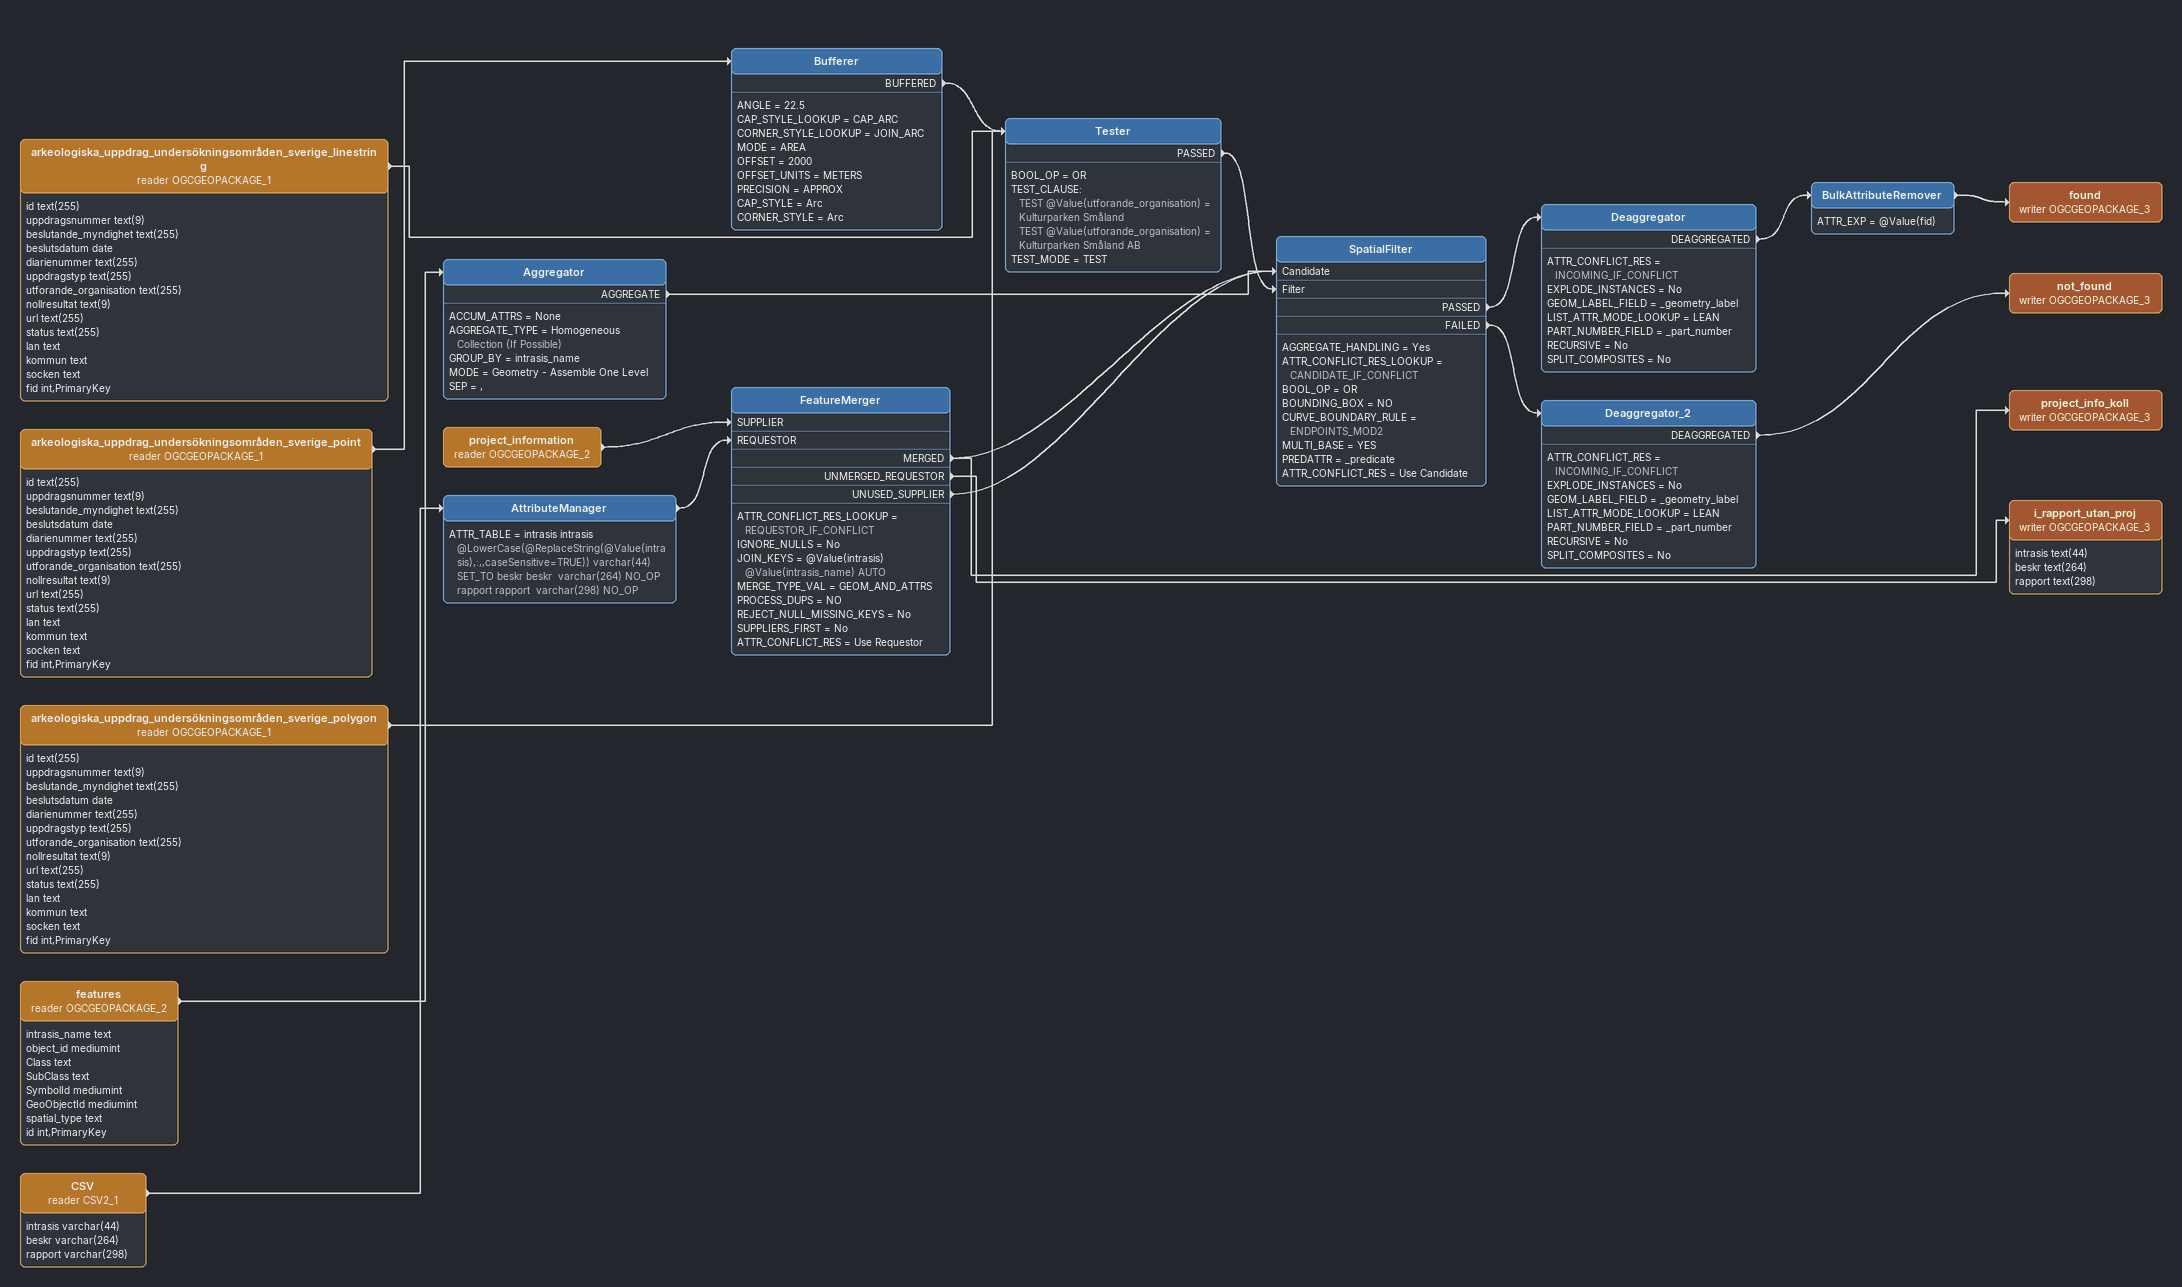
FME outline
CSV (reader CSV2_1)
    attributes: intrasis varchar(44), beskr varchar(264), rapport varchar(298)
    -> AttributeManager
AttributeManager
    ATTR_TABLE = intrasis intrasis @LowerCase(@ReplaceString(@Value(intrasis),:,,caseSensitive=TRUE)) varchar(44) SET_TO beskr beskr  varchar(264) NO_OP rapport rapport  varchar(298) NO_OP
    -> FeatureMerger [REQUESTOR]
arkeologiska_uppdrag_undersökningsområden_sverige_linestring (reader OGCGEOPACKAGE_1)
    attributes: id text(255), uppdragsnummer text(9), beslutande_myndighet text(255), beslutsdatum date, diarienummer text(255), uppdragstyp text(255), utforande_organisation text(255), nollresultat text(9), url text(255), status text(255), lan text, kommun text, socken text, fid int,PrimaryKey
    -> Tester
arkeologiska_uppdrag_undersökningsområden_sverige_point (reader OGCGEOPACKAGE_1)
    attributes: id text(255), uppdragsnummer text(9), beslutande_myndighet text(255), beslutsdatum date, diarienummer text(255), uppdragstyp text(255), utforande_organisation text(255), nollresultat text(9), url text(255), status text(255), lan text, kommun text, socken text, fid int,PrimaryKey
    -> Bufferer
Bufferer
    ANGLE = 22.5
    CAP_STYLE_LOOKUP = CAP_ARC
    CORNER_STYLE_LOOKUP = JOIN_ARC
    MODE = AREA
    OFFSET = 2000
    OFFSET_UNITS = METERS
    PRECISION = APPROX
    CAP_STYLE = Arc
    CORNER_STYLE = Arc
    BUFFERED -> Tester
arkeologiska_uppdrag_undersökningsområden_sverige_polygon (reader OGCGEOPACKAGE_1)
    attributes: id text(255), uppdragsnummer text(9), beslutande_myndighet text(255), beslutsdatum date, diarienummer text(255), uppdragstyp text(255), utforande_organisation text(255), nollresultat text(9), url text(255), status text(255), lan text, kommun text, socken text, fid int,PrimaryKey
    -> Tester
Tester
    BOOL_OP = OR
    TEST_CLAUSE:
      TEST @Value(utforande_organisation) = Kulturparken Småland
      TEST @Value(utforande_organisation) = Kulturparken Småland AB
    TEST_MODE = TEST
    PASSED -> SpatialFilter [Filter]
features (reader OGCGEOPACKAGE_2)
    attributes: intrasis_name text, object_id mediumint, Class text, SubClass text, SymbolId mediumint, GeoObjectId mediumint, spatial_type text, id int,PrimaryKey
    -> Aggregator
Aggregator
    ACCUM_ATTRS = None
    AGGREGATE_TYPE = Homogeneous Collection (If Possible)
    GROUP_BY = intrasis_name
    MODE = Geometry - Assemble One Level
    SEP = ,
    AGGREGATE -> SpatialFilter [Candidate]
project_information (reader OGCGEOPACKAGE_2)
    -> FeatureMerger [SUPPLIER]
FeatureMerger
    ATTR_CONFLICT_RES_LOOKUP = REQUESTOR_IF_CONFLICT
    IGNORE_NULLS = No
    JOIN_KEYS = @Value(intrasis) @Value(intrasis_name) AUTO
    MERGE_TYPE_VAL = GEOM_AND_ATTRS
    PROCESS_DUPS = NO
    REJECT_NULL_MISSING_KEYS = No
    SUPPLIERS_FIRST = No
    ATTR_CONFLICT_RES = Use Requestor
    MERGED -> SpatialFilter [Candidate]
    MERGED -> project_info_koll (writer OGCGEOPACKAGE_3)
    UNMERGED_REQUESTOR -> i_rapport_utan_proj (writer OGCGEOPACKAGE_3)
    UNUSED_SUPPLIER -> SpatialFilter [Candidate]
SpatialFilter
    AGGREGATE_HANDLING = Yes
    ATTR_CONFLICT_RES_LOOKUP = CANDIDATE_IF_CONFLICT
    BOOL_OP = OR
    BOUNDING_BOX = NO
    CURVE_BOUNDARY_RULE = ENDPOINTS_MOD2
    MULTI_BASE = YES
    PREDATTR = _predicate
    ATTR_CONFLICT_RES = Use Candidate
    PASSED -> Deaggregator
    FAILED -> Deaggregator_2
Deaggregator
    ATTR_CONFLICT_RES = INCOMING_IF_CONFLICT
    EXPLODE_INSTANCES = No
    GEOM_LABEL_FIELD = _geometry_label
    LIST_ATTR_MODE_LOOKUP = LEAN
    PART_NUMBER_FIELD = _part_number
    RECURSIVE = No
    SPLIT_COMPOSITES = No
    DEAGGREGATED -> BulkAttributeRemover
BulkAttributeRemover
    ATTR_EXP = @Value(fid)
    -> found (writer OGCGEOPACKAGE_3)
found (writer OGCGEOPACKAGE_3)
Deaggregator_2
    ATTR_CONFLICT_RES = INCOMING_IF_CONFLICT
    EXPLODE_INSTANCES = No
    GEOM_LABEL_FIELD = _geometry_label
    LIST_ATTR_MODE_LOOKUP = LEAN
    PART_NUMBER_FIELD = _part_number
    RECURSIVE = No
    SPLIT_COMPOSITES = No
    DEAGGREGATED -> not_found (writer OGCGEOPACKAGE_3)
not_found (writer OGCGEOPACKAGE_3)
project_info_koll (writer OGCGEOPACKAGE_3)
i_rapport_utan_proj (writer OGCGEOPACKAGE_3)
    attributes: intrasis text(44), beskr text(264), rapport text(298)
